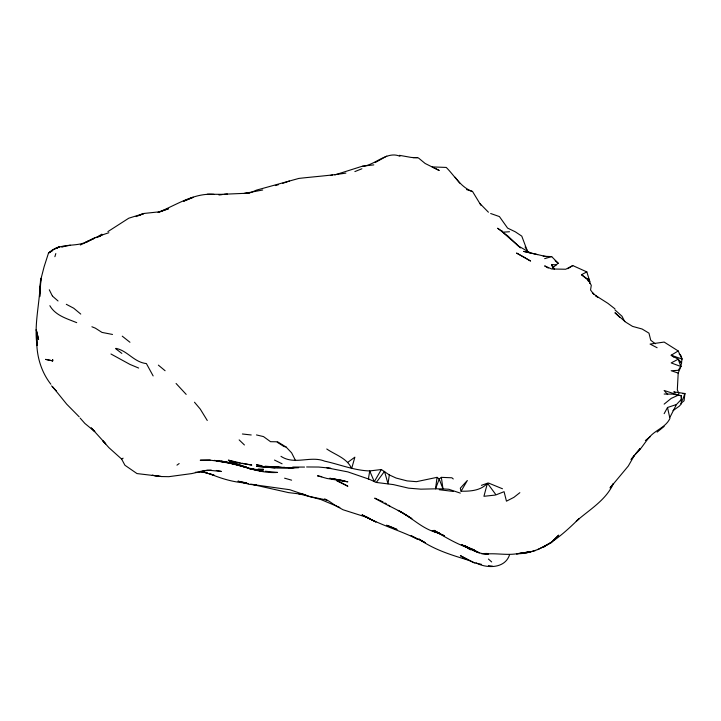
<?xml version="1.0" encoding="UTF-8"?>
<svg xmlns="http://www.w3.org/2000/svg" width="721" height="721" viewBox="0 0 721 721"><rect width="100%" height="100%" fill="white"/><g stroke="black" fill="none" stroke-linecap="round" stroke-linejoin="round"><path stroke-width="1.08" d="M52.615 360.897L52.633 359.5L52.615 360.897L45.603 359.382L52.768 360.833M589.715 283.371L589.787 281.451L586.831 271.898L572.771 265.58L565.742 269.239L551.682 268.987L544.652 265.896L548.257 268.077M679.164 353.975L680.813 355.345L682.066 359.076L680.867 366.502L678.2 373.127L677.316 389.827L678.876 393.558M664.149 394.036L672.468 394.117L681.255 395.667L681.426 399.29L676.442 404.526L667.511 407.491L669.926 418.441C665.744 427.526 655.137 430.013 649.197 437.494C644.421 442.793 641.158 449.309 635.525 453.951L640.185 448.525L631.082 459.502L634.543 455.104L628.306 466.018L610.047 487.937L613.427 483.53C605.856 500.338 589.553 509.531 576.277 521.202L578.99 518.705C561.902 535.415 541.967 553.683 516.542 553.809C506.349 555.368 496.003 553.007 485.584 554.061C477.059 553.313 469.515 548.537 461.909 544.905M437.052 477.338L435.538 488.829L420.902 489.162L408.591 488.162L393.387 484.593L376.308 482.448L368.413 478.888L369.729 470.939L381.346 469.524L389.322 474.932L396.108 478.05L407.104 480.898L416.45 481.673L437.052 477.338L439.224 479.068L442.982 488.874L448.813 489.28L460.304 493.11M389.322 474.932L388.024 483.8L384.5 471.345L376.308 482.448M54.886 256.694L55.823 253.549M670.052 417.071L676.442 404.526M664.149 413.665L667.511 407.491M381.346 469.524L374.298 481.691L369.729 470.939C354.101 470.489 339.771 464.405 324.693 461.17C310.661 455.411 294.465 465.36 280.974 456.33M461.079 491.208L467.334 480.501L460.304 488.198L461.079 491.208C470.344 491.343 480.835 490.722 487.432 483.223L495.453 494.101M509.513 554.882C504.988 568.824 486.603 568.617 476.013 562.858M673.811 357.156L671.179 355.228L682.066 359.076L678.2 350.965L671.179 355.228L678.2 359.211L680.867 366.502L678.2 370.324L671.179 370.729L678.209 373.081M681.291 401.525L682.526 399.93L684.95 393.531L673.747 391.882L675.532 392.756M681.426 399.29L681.507 403.634L679.29 406.166L672.999 410.655M553.052 540.579L558.712 535.135L551.682 542.282L537.623 549.717M552.457 268.023L558.207 263.219L551.682 256.604L543.201 256.234M664.149 404.13L671.179 398.416L678.2 395.18L681.255 395.667L681.507 403.634M657.119 432.122L664.149 426.417M645.376 440.549L650.09 436.746M680.714 403.508L684.067 400.813L684.95 393.531L683.021 393.684M441.36 477.356L439.224 479.068L435.538 488.829L442.982 488.874L441.36 477.356L451.869 477.78L453.275 478.969M519.85 492.677L513.893 497.355L506.457 501.176L504.078 491.686L495.724 494.976M347.846 462.296L354.876 457.159L351.632 468.605C347.216 458.195 335.409 454.951 326.757 448.994M176.96 465.153L179.15 463.558M96.56 237.597L101.832 234.154M375.136 162.595L386.744 156.115M567.769 268.744L572.771 265.58M550.619 542.904L551.682 542.282L543.607 546.978L544.652 546.5M99.192 236.605L101.805 235.091L93.442 238.372L85.988 242.193L94.802 238.083L80.319 245.005M52.236 250.881L48.523 253.017L44.125 266.716L40.475 280.839L39.709 296.628L41.025 278.333L39.853 288.598L39.997 287.039C39.024 306.623 34.076 325.856 37.05 345.557L36.933 335.607C35.699 352.821 40.151 370.567 50.849 384.221M57.806 247.663C67.26 243.914 78.562 246.402 87.773 241.301L85.988 242.193M102.535 440.504L108.862 447.615L121.615 459.061L123.129 458.177M588.66 278.685L589.787 281.451L581.468 274.719L586.831 271.898M98.308 236.912L101.805 235.091M107.925 231.594L128.78 218.202L144.011 213.452L159.81 211.767L168.561 208.702L158.061 212.434C176.149 205.161 193.652 192.795 214.011 194.355M250.448 192.741L256.469 190.137L298.864 178.42C314.572 176.627 330.218 175.554 345.882 173.103M136.107 216.624L144.011 213.452L139.387 215.3M354.876 171.58L361.906 168.768M481.394 485.35L487.432 483.223L483.935 496.291L494.957 495.111M282.506 183.404L289.364 181.052M101.904 235.064L108.862 232.712M361.041 166.614L334.796 174.933M544.652 258.659L551.682 256.604M275.332 185.576L278.459 184.675M361.906 166.407C375.001 165.569 386.744 150.509 399.966 156.286M57.166 248.096L55.021 248.664L48.523 253.017L52.633 249.799L59.663 246.591L55.021 248.664L57.148 248.141M61.456 246.961L63.601 246.402M525.852 552.953L535.676 550.511M62.448 246.825L70.288 245.203M330.38 175.5L332.399 175.032M200.24 471.444L201.492 471.201M202.457 471.02L211.28 470.083M262.696 190.002L244.266 193.453L249.439 193.138L221.329 194.337L207.269 194.228M485.152 553.809L488.423 553.908L481.394 553.602L487.216 553.458M530.593 551.763L516.542 553.809L530.593 551.763L520.923 553.16M218.968 195.003L222.122 194.616M224.231 194.355L227.385 193.967M362.095 166.227L373.811 164.875M270.528 466.649L279.126 467.325L263.832 466.613L281.343 467.271M509.513 231.747L502.483 232.198L501.816 230.666M294.033 467.812L288.643 468.136L277.558 467.406M195.328 472.3L202.727 471.913L207.269 472.922L201.24 471.813M289.617 467.568L277.558 468.082L256.469 466.325L263.498 466.965M298.647 467.713L288.643 468.136L291.617 468.064M412.944 157.71L417.324 157.529M279.378 467.469L284.588 467.289M281.28 467.46L265.121 466.19M292.717 467.055L304.532 467.073M306.614 466.965L318.655 467.037L330.678 468.208M251.223 434.979L242.409 433.988M237.984 464.162L229.053 461.954C240.399 464.901 251.413 471.011 263.498 469.317L258.091 469.02M210.199 459.998L200.24 460.232L210.667 460.268L221.329 461.503L228.359 462.549L216.724 460.962L235.379 464.243L229.143 462.819L241.535 465.757M252.683 468.722L249.439 468.542L239.886 464.829M161.612 476.545L152.356 475.292L161.612 476.545L168.813 476.68L191.597 473.607L207.269 470.119L221.329 471.426L216.309 470.452M264.598 467.046L274.971 467.911M158.061 476.076L136.981 473.571L124.931 465.252L121.615 459.061M552.07 266.265L551.682 264.517L556.252 264.931M214.299 460.34L226.926 462.368M246.231 483.034C233.379 482.268 220.887 478.537 209.117 473.472L214.299 475.373L202.727 471.913M439.224 489.721L453.275 491.425M259.055 470.452L262.219 470.84M265.382 471.228L277.558 472.435C257.812 473.832 240.318 464.153 221.329 461.116L246.249 467.361L242.409 466.19M488.423 565.597L492.551 566.192M246.429 482.953L242.409 482.358L248.592 483.665M246.456 482.899L237.948 481.168L249.439 484.377L256.469 485.017L250.656 484.106M261.876 465.667L256.469 464.793L263.498 466.586M321.737 476.644L317.483 475.824L326.974 478.465L347.846 481.826L329.948 478.347M258.046 470.38L263.498 471.291L259.479 470.389M242.04 463.261L251.791 465.063L235.379 462.332L228.359 460.151L240.102 462.882M338.609 479.862L344.89 480.943L329.767 478.266M326.757 467.785L347.846 471.894L368.936 479.15M399.443 155.33L411.105 157.412L418.342 157.881L425.165 163.487L439.224 170.489L432.194 166.911L446.254 167.434C454.581 175.744 460.872 187.487 472.552 191.516L480.943 205.278M258.478 470.48L263.498 471.381L259.172 470.534M217.3 460.629L227.998 462.567M334.373 479.068L337.554 479.663M112.503 334.454L101.985 332.408L95.325 328.145L91.9 326.757M255.928 469.894L249.439 468.623L256.469 470.11M462.314 557.549L474.364 562.831L481.394 564.309M295.52 460.557L291.617 452.842L286.021 446.957L283.921 446.506L277.252 442.243M537.623 254.63L523.653 251.386L547.014 256.757M256.469 434.934L263.498 436.584L270.528 441.694L277.558 441.802L286.021 446.957M250.466 468.407L254.576 469.38M467.334 547.708L477.599 551.763M115.892 348.351C127.554 350.649 133.926 362.221 146.399 363.582L153.14 375.929M243.428 466.262L246.465 467.109M284.588 478.185L291.617 480.177M235.379 464.18L241.409 465.901M467.244 559.802C450.382 554.764 433.429 549.366 418.91 539.011L425.165 542.661L411.105 535.712L418.09 539.434C399.713 530.359 380.129 524.906 362.176 514.956L375.965 521.995L362.095 515.001L368.936 518.02L343.061 509.765L335.824 505.818L320.791 499.491L298.647 493.714L305.668 494.696L288.454 492.596L252.72 484.539L289.806 489.721L309.733 496.535L326.757 500.05L324.756 499.112M466.541 189.569L472.552 191.516M678.2 395.054L664.149 390.485L667.664 394.576M390.016 526.42L386.537 525.239L397.046 529.493L391.025 526.853M490.677 213.515L499.428 216.579L507.593 228.097L515.254 231.783L521.779 236.137L527.844 252.296M680.867 366.502L671.179 362.924L678.2 359.211L681.724 362.933L679.966 361.645M474.364 550.889L479.321 552.836L469.515 548.348M76.714 322.657C66.891 318.601 55.517 315.591 49.848 305.695M488.423 482.998L502.483 488.775M339.825 507.458C334.138 505.818 330.272 500.906 324.657 499.085M138.657 368.052L129.951 364.411L110.962 354.002M444.208 535.775L432.194 530.629L441.279 534.216M382.986 501.861L374.704 498.157C386.916 505.367 400.227 510.567 411.889 518.723L398.244 510.369C412.16 517.507 423.218 530.178 439.224 533.08L432.97 530.899L439.224 533.189L434.006 530.305C446.795 538.254 459.809 545.761 474.364 549.943L461.314 544.535M442.27 534.703L444.262 535.685M274.494 460.07L282.091 463.801M66.314 304.307L73.722 308.218L80.752 314.077M474.364 562.831L460.386 555.648L467.532 559.64M657.119 347.729L650.09 344.079L664.149 342.069L678.2 350.965M503.357 232.883L518.57 246.104L530.593 252.999M465.487 546.112L467.334 547.185L465.577 546.167M595.618 295.529L607.911 303.352L614.941 308.84M655.326 343.791L650.739 340.24L648.963 333.147L642.087 329.001L632.56 326.388L625.783 322.179L614.941 312.734L619.672 317.249M463.936 545.482L470.552 549.781L464.036 545.536M384.897 502.897L386.6 504.015M388.313 505.133L390.016 506.25M614.941 309.886L622.007 316.249L624.747 321.638M502.483 231.612L497.589 228.224L507.908 236.028L518.57 246.104M581.468 274.719L587.777 279.198L591.283 285.291L590.553 290.013L593.861 294.411L592.41 292.753L598.124 297.575L595.564 295.673M115.784 348.793L121.849 353.407M129.951 342.268L122.246 336.166M158.368 365.132L165.091 370.729M555.161 260.678L558.207 263.219M52.444 296.088L58.031 300.972M488.423 559.045L491.668 561.938M516.542 244.176L520.445 247.916M239.147 439.891L244.419 444.965M479.889 203.511L488.423 212.217M51.542 385.888L56.517 391.124M103.139 441.099L105.744 443.875L91.243 427.886L94.802 431.591L84.88 423.452L80.13 418.081M79.166 416.801L66.692 404.166L52.633 386.78M186.18 394.387L176.077 383.482M194.49 402.228L200.24 409.05L207.269 420.496M455.14 177.222L459.764 183.134M525.059 246.997L526.835 249.457M551.682 264.517L554.287 269.221M49.298 289.788L52.227 295.736M587.777 279.198L588.3 281.217M191.858 197.797L183.666 201.186L193.21 197.275L191.858 197.797M340.817 482.385L336.932 480.835L347.846 486.242L340.817 482.385M523.572 256.91L516.542 253.053L530.593 261.056L523.572 256.91M38.573 339.528L36.257 329.776L38.573 339.528"/></g></svg>
